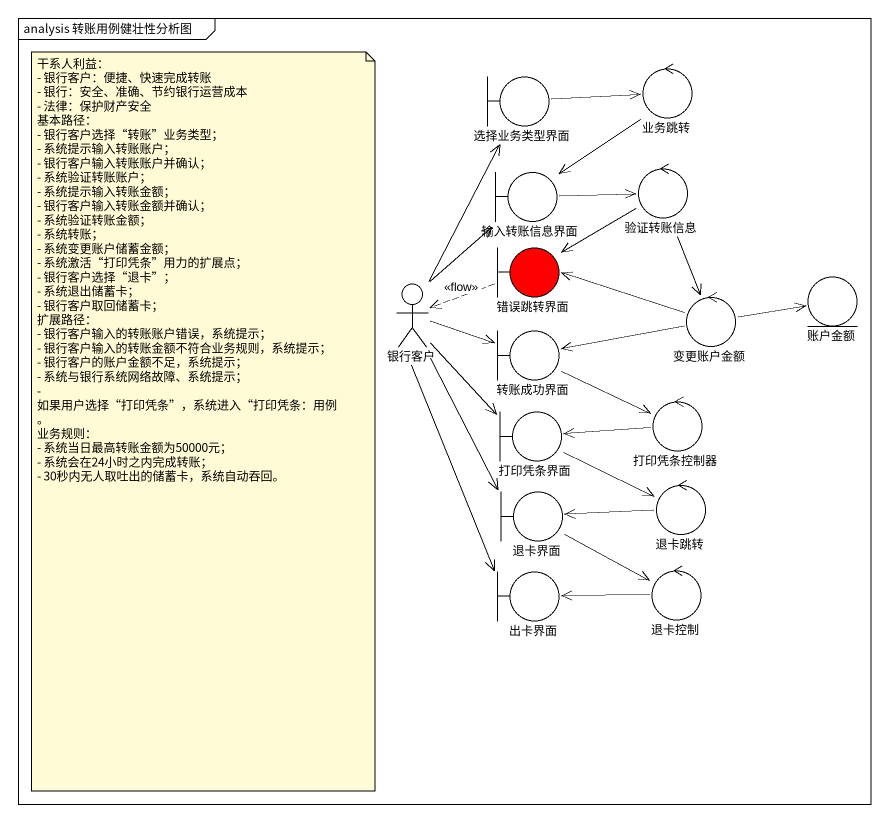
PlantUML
@startuml
mainframe analysis 转账用例健壮性分析图
boundary 选择业务类型界面
control 业务跳转
boundary 输入转账信息界面
control 验证转账信息
boundary 错误跳转界面 #FF0000
actor 银行客户
control 变更账户金额
entity 账户金额
boundary 转账成功界面
boundary 打印凭条界面
control 打印凭条控制器
boundary 退卡界面
control 退卡跳转
boundary 出卡界面
control 退卡控制
选择业务类型界面 -right-> 业务跳转
业务跳转 --> 输入转账信息界面
输入转账信息界面 -right-> 验证转账信息
验证转账信息 --> 错误跳转界面
验证转账信息 --> 变更账户金额
错误跳转界面 .left.> 银行客户 : <<flow>>
银行客户 -up-> 选择业务类型界面
银行客户 -up-> 输入转账信息界面
银行客户 -right-> 转账成功界面
银行客户 --> 打印凭条界面
银行客户 --> 退卡界面
银行客户 --> 出卡界面
变更账户金额 -left-> 错误跳转界面
变更账户金额 -right-> 账户金额
变更账户金额 -left-> 转账成功界面
转账成功界面 -right-> 打印凭条控制器
打印凭条界面 -right-> 退卡跳转
打印凭条控制器 -left-> 打印凭条界面
退卡界面 -right-> 退卡控制
退卡跳转 -left-> 退卡界面
退卡控制 -left-> 出卡界面
note as N1
  干系人利益：
  - 银行客户：便捷、快速完成转账
  - 银行：安全、准确、节约银行运营成本
  - 法律：保护财产安全
  基本路径：
  - 银行客户选择“转账”业务类型；
  - 系统提示输入转账账户；
  - 银行客户输入转账账户并确认；
  - 系统验证转账账户；
  - 系统提示输入转账金额；
  - 银行客户输入转账金额并确认；
  - 系统验证转账金额；
  - 系统转账；
  - 系统变更账户储蓄金额；
  - 系统激活“打印凭条”用力的扩展点；
  - 银行客户选择“退卡”；
  - 系统退出储蓄卡；
  - 银行客户取回储蓄卡；
  扩展路径：
  - 银行客户输入的转账账户错误，系统提示；
  - 银行客户输入的转账金额不符合业务规则，系统提示；
  - 银行客户的账户金额不足，系统提示；
  - 系统与银行系统网络故障、系统提示；
  - 如果用户选择“打印凭条”，系统进入“打印凭条：用例。
  业务规则：
  - 系统当日最高转账金额为50000元；
  - 系统会在24小时之内完成转账；
  - 30秒内无人取吐出的储蓄卡，系统自动吞回。
end note
@enduml
